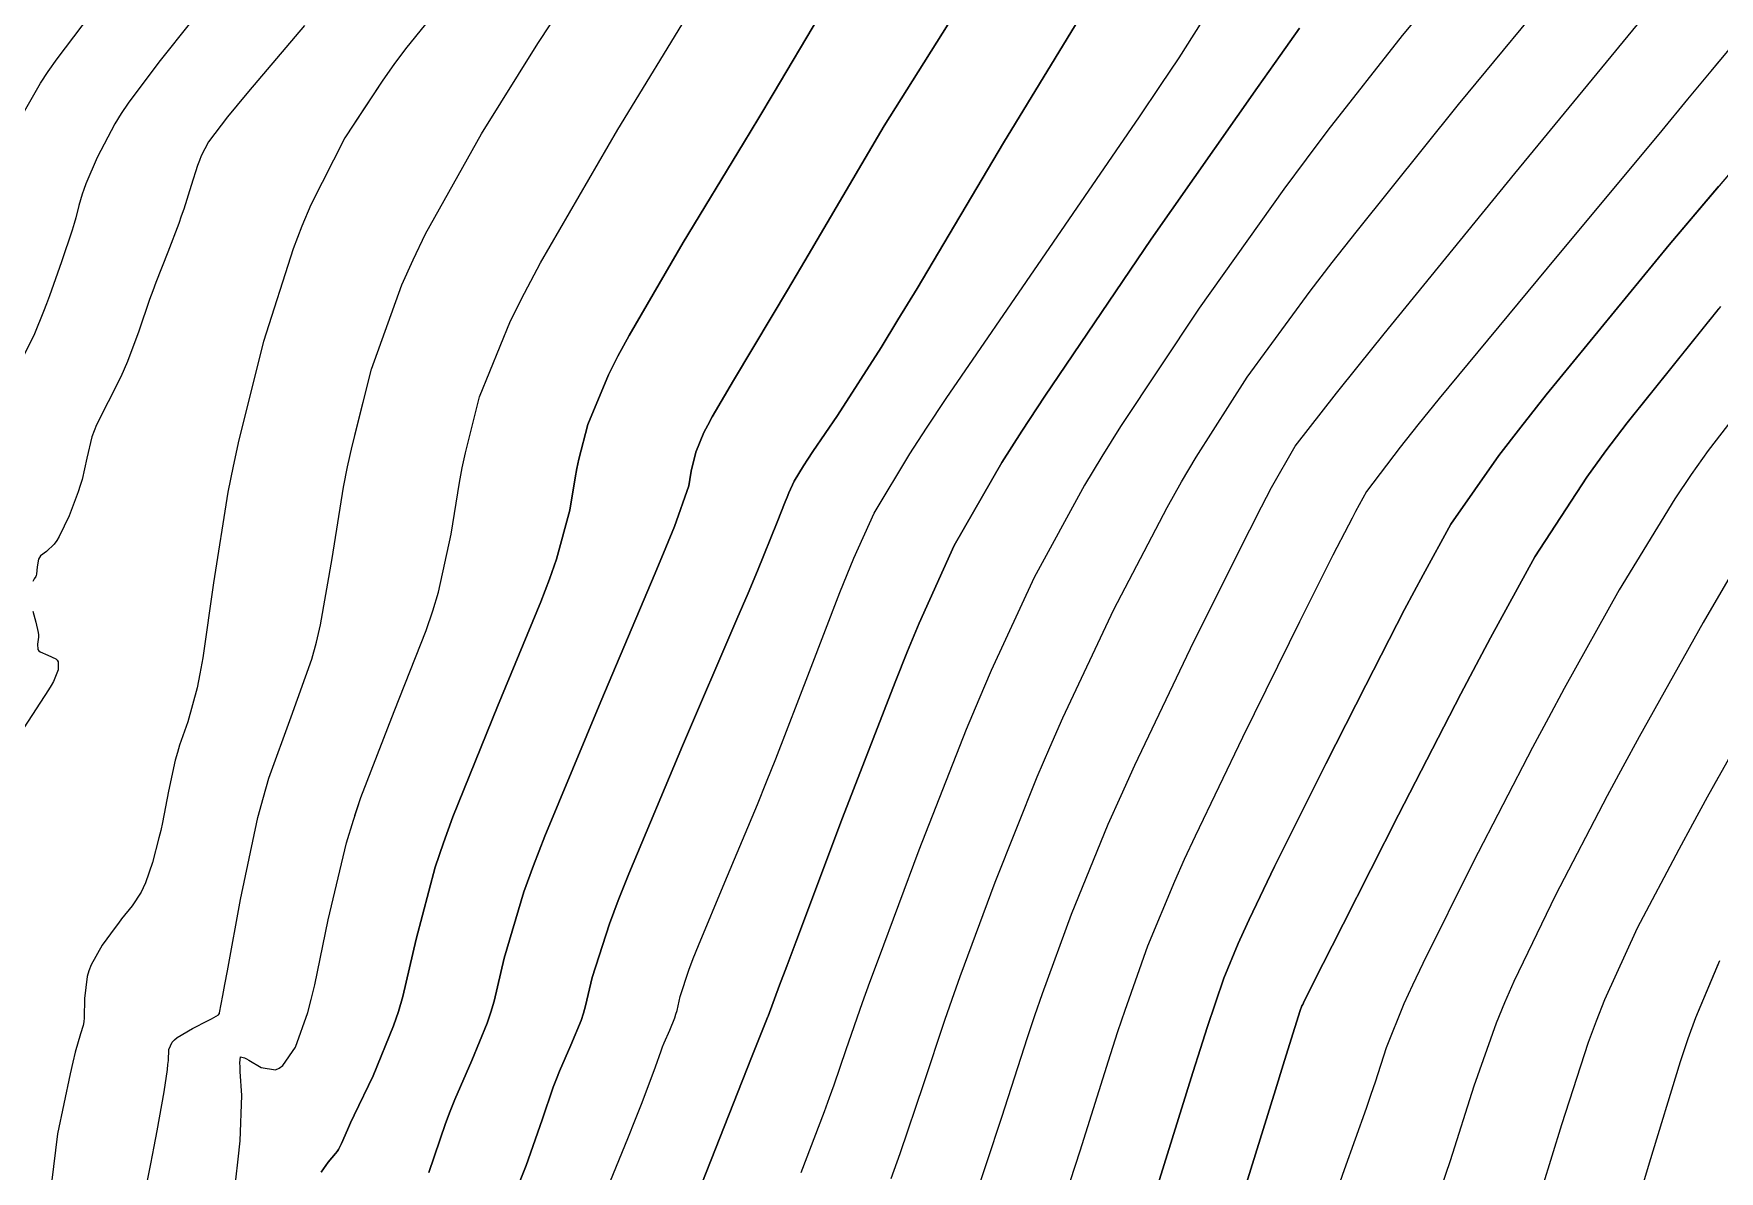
# Model space of a CAD drawing. Header units: metres. Extents: x 837117 to 838477, y 1189012 to 1191015.
# Drawn here: x 837813.1 to 837875, y 1189534.3 to 1189576 of the extents above; entities that cross this region are included whole.
import ezdxf

# ---------------------------------------------------------------- set-up
doc = ezdxf.new("R2010")
doc.units = ezdxf.units.M
doc.header["$LTSCALE"] = 0.3
doc.layers.add('COTAS 10', color=1, linetype='Continuous')
doc.layers.add('COTAS INT', color=252, linetype='Continuous')

msp = doc.modelspace()

# ---------------------------------------------------------------- linework, layer by layer
at = {"layer": 'COTAS 10'}
for points, elevation in [([(837866.218, 1189579.409), (837863.32, 1189575.937), (837860.597, 1189572.467), (837859.8, 1189571.405), (837858.985, 1189570.299), (837855.882, 1189565.937), (837852.991, 1189561.593), (837852.309, 1189560.499), (837851.677, 1189559.451), (837849.824, 1189556.059), (837848.251, 1189552.648), (837847.797, 1189551.588), (837847.336, 1189550.479), (837845.601, 1189546.059), (837844.104, 1189542.048), (837843.793, 1189541.197), (837843.525, 1189540.459), (837842.929, 1189538.731), (837842.489, 1189537.433), (837842.319, 1189536.967), (837842.129, 1189536.454), (837841.269, 1189534.215)], 1780), ([(837866.218, 1189579.409), (837863.32, 1189575.937), (837860.597, 1189572.467), (837859.8, 1189571.405), (837858.985, 1189570.299), (837855.882, 1189565.937), (837852.991, 1189561.593), (837852.309, 1189560.499), (837851.677, 1189559.451), (837849.824, 1189556.059), (837848.251, 1189552.648), (837847.797, 1189551.588), (837847.336, 1189550.479), (837845.601, 1189546.059), (837844.104, 1189542.048), (837843.793, 1189541.197), (837843.525, 1189540.459), (837842.929, 1189538.731), (837842.489, 1189537.433), (837842.319, 1189536.967), (837842.129, 1189536.454), (837841.269, 1189534.215)], 1780), ([(837841.955, 1189576.667), (837840.258, 1189573.802), (837839.73, 1189572.919), (837839.176, 1189571.997), (837836.964, 1189568.342), (837834.98, 1189564.941), (837834.57, 1189564.179), (837834.22, 1189563.496), (837833.461, 1189561.675), (837833.138, 1189560.395), (837833.064, 1189560.052), (837832.997, 1189559.714), (837832.809, 1189558.534), (837832.314, 1189556.729), (837832.053, 1189555.998), (837831.738, 1189555.166), (837830.152, 1189551.324), (837828.517, 1189547.279), (837828.17, 1189546.319), (837827.87, 1189545.429), (837827.17, 1189542.791), (837826.685, 1189540.692), (837826.52, 1189540.142), (837826.341, 1189539.605), (837825.587, 1189537.777), (837824.898, 1189536.337), (837824.761, 1189536.046), (837824.647, 1189535.8), (837824.431, 1189535.297), (837824.317, 1189535.07), (837824.268, 1189534.998), (837824.211, 1189534.922), (837823.942, 1189534.614), (837823.692, 1189534.248)], 1770), ([(837823.692, 1189534.248), (837823.942, 1189534.614), (837824.211, 1189534.922), (837824.268, 1189534.998), (837824.317, 1189535.07), (837824.431, 1189535.297), (837824.647, 1189535.8), (837824.761, 1189536.046), (837824.898, 1189536.337), (837825.587, 1189537.777), (837826.341, 1189539.605), (837826.52, 1189540.142), (837826.685, 1189540.692), (837827.17, 1189542.791), (837827.87, 1189545.429), (837828.17, 1189546.319), (837828.517, 1189547.279), (837830.152, 1189551.324), (837831.738, 1189555.166), (837832.053, 1189555.998), (837832.314, 1189556.729), (837832.809, 1189558.534), (837832.997, 1189559.714), (837833.064, 1189560.052), (837833.138, 1189560.395), (837833.461, 1189561.675), (837834.22, 1189563.496), (837834.57, 1189564.179), (837834.98, 1189564.941), (837836.964, 1189568.342), (837839.176, 1189571.997), (837839.73, 1189572.919), (837840.258, 1189573.802), (837841.955, 1189576.667)], 1770), ([(837818.944, 1189576.475), (837817.73, 1189574.966), (837816.615, 1189573.462), (837816.359, 1189573.076), (837816.126, 1189572.704), (837815.473, 1189571.47), (837815.063, 1189570.501), (837814.983, 1189570.296), (837814.917, 1189570.119), (837814.8, 1189569.708), (837814.689, 1189569.25), (837814.626, 1189569.043), (837814.551, 1189568.802), (837814.164, 1189567.643), (837813.722, 1189566.394), (837813.612, 1189566.096), (837813.507, 1189565.819), (837813.17, 1189564.992), (837812.814, 1189564.246)], 1760), ([(837875, 1189566), (837871.573, 1189561.732), (837870.797, 1189560.703), (837870.096, 1189559.739), (837868.189, 1189556.811), (837866.56, 1189553.84), (837866.034, 1189552.85), (837865.475, 1189551.787), (837863.189, 1189547.346), (837861.154, 1189543.338), (837860.753, 1189542.549), (837860.424, 1189541.899), (837859.824, 1189540.711), (837859.702, 1189540.459), (837859.675, 1189540.398), (837859.65, 1189540.343), (837859.581, 1189540.176), (837859.187, 1189538.921), (837858.957, 1189538.179), (837858.675, 1189537.265), (837857.218, 1189532.539)], 1790), ([(837857.218, 1189532.539), (837858.675, 1189537.265), (837858.957, 1189538.179), (837859.187, 1189538.921), (837859.581, 1189540.176), (837859.65, 1189540.343), (837859.675, 1189540.398), (837859.702, 1189540.459), (837859.824, 1189540.711), (837860.424, 1189541.899), (837860.753, 1189542.549), (837861.154, 1189543.338), (837863.189, 1189547.346), (837865.475, 1189551.787), (837866.034, 1189552.85), (837866.56, 1189553.84), (837868.189, 1189556.811), (837870.096, 1189559.739), (837870.797, 1189560.703), (837871.573, 1189561.732), (837874.923, 1189565.905)], 1790)]:
    msp.add_lwpolyline(points, dxfattribs=dict(at, elevation=elevation))
at = {"layer": 'COTAS INT'}
for points, elevation in [([(837844.581, 1189534.008), (837844.917, 1189534.93), (837845.787, 1189537.492), (837846.555, 1189539.82), (837846.825, 1189540.594), (837847.121, 1189541.423), (837848.397, 1189544.882), (837849.941, 1189548.742), (837850.406, 1189549.824), (837850.887, 1189550.911), (837852.756, 1189554.882), (837854.706, 1189558.628), (837855.237, 1189559.572), (837855.764, 1189560.476), (837857.638, 1189563.405), (837859.952, 1189566.561), (837860.757, 1189567.608), (837861.632, 1189568.729), (837865.388, 1189573.405), (837869.339, 1189578.189)], 1782), ([(837844.581, 1189534.008), (837844.917, 1189534.93), (837845.787, 1189537.492), (837846.555, 1189539.82), (837846.825, 1189540.594), (837847.121, 1189541.423), (837848.397, 1189544.882), (837849.941, 1189548.742), (837850.406, 1189549.824), (837850.887, 1189550.911), (837852.756, 1189554.882), (837854.706, 1189558.628), (837855.237, 1189559.572), (837855.764, 1189560.476), (837857.638, 1189563.405), (837859.952, 1189566.561), (837860.757, 1189567.608), (837861.632, 1189568.729), (837865.388, 1189573.405), (837869.339, 1189578.189)], 1782), ([(837828.406, 1189577.467), (837826.778, 1189575.451), (837826.355, 1189574.881), (837825.944, 1189574.306), (837824.558, 1189572.188), (837823.304, 1189569.734), (837822.976, 1189568.948), (837822.656, 1189568.115), (837821.571, 1189564.721), (837820.662, 1189561.114), (837820.454, 1189560.147), (837820.264, 1189559.194), (837819.736, 1189555.867), (837819.345, 1189553.115), (837819.242, 1189552.525), (837819.141, 1189552.009), (837818.799, 1189550.764), (837818.491, 1189549.912), (837818.414, 1189549.643), (837818.339, 1189549.361), (837818.094, 1189548.223), (837817.867, 1189547.072), (837817.803, 1189546.781), (837817.739, 1189546.503), (837817.504, 1189545.598), (837817.244, 1189544.853), (837817.164, 1189544.674), (837817.081, 1189544.508), (837816.752, 1189544.008), (837816.371, 1189543.532), (837816.254, 1189543.381), (837816.133, 1189543.221), (837815.657, 1189542.572), (837815.251, 1189541.842), (837815.173, 1189541.632), (837815.111, 1189541.417), (837815.014, 1189540.61), (837814.992, 1189539.904), (837814.978, 1189539.754), (837814.959, 1189539.623), (837814.864, 1189539.313), (837814.662, 1189538.64), (837814.577, 1189538.281), (837814.479, 1189537.846), (837814.02, 1189535.652), (837813.642, 1189532.557)], 1764), ([(837828.406, 1189577.467), (837826.778, 1189575.451), (837826.355, 1189574.881), (837825.944, 1189574.306), (837824.923, 1189572.746)], 1764), ([(837847.503, 1189577.686), (837844.325, 1189572.626), (837841.417, 1189567.681), (837840.782, 1189566.604), (837840.22, 1189565.655), (837838.804, 1189563.286), (837838.022, 1189561.947), (837837.861, 1189561.646), (837837.723, 1189561.377), (837837.424, 1189560.66), (837837.297, 1189560.156), (837837.268, 1189560.021), (837837.241, 1189559.887), (837837.167, 1189559.422), (837836.637, 1189557.934), (837836.323, 1189557.156), (837835.937, 1189556.218), (837833.937, 1189551.511), (837831.889, 1189546.572), (837831.473, 1189545.488), (837831.122, 1189544.529), (837830.398, 1189542.089), (837830.035, 1189540.518), (837829.911, 1189540.106), (837829.778, 1189539.704), (837829.213, 1189538.336), (837828.588, 1189536.913), (837828.416, 1189536.477), (837828.245, 1189536.022), (837827.635, 1189534.227)], 1772), ([(837827.635, 1189534.227), (837828.245, 1189536.022), (837828.416, 1189536.477), (837828.588, 1189536.913), (837829.213, 1189538.336), (837829.778, 1189539.704), (837829.911, 1189540.106), (837830.035, 1189540.518), (837830.398, 1189542.089), (837831.122, 1189544.529), (837831.473, 1189545.488), (837831.889, 1189546.572), (837833.937, 1189551.511), (837835.937, 1189556.218), (837836.323, 1189557.156), (837836.637, 1189557.934), (837837.167, 1189559.422), (837837.241, 1189559.887), (837837.268, 1189560.021), (837837.297, 1189560.156), (837837.424, 1189560.66), (837837.723, 1189561.377), (837837.861, 1189561.646), (837838.022, 1189561.947), (837838.804, 1189563.286), (837840.22, 1189565.655), (837840.782, 1189566.604), (837841.417, 1189567.681), (837844.325, 1189572.626), (837847.503, 1189577.686)], 1772), ([(837851.918, 1189577.283), (837848.7, 1189572.006), (837845.534, 1189566.663), (837844.836, 1189565.509), (837844.215, 1189564.495), (837842.62, 1189562.006), (837841.713, 1189560.679), (837841.526, 1189560.398), (837841.367, 1189560.155), (837841.026, 1189559.588), (837840.835, 1189559.161), (837840.771, 1189559.006), (837840.702, 1189558.835), (837840.412, 1189558.083), (837839.683, 1189556.304), (837839.338, 1189555.486), (837838.93, 1189554.526), (837836.939, 1189549.881), (837834.973, 1189545.192), (837834.58, 1189544.203), (837834.254, 1189543.35), (837833.625, 1189541.387), (837833.384, 1189540.344), (837833.302, 1189540.07), (837833.214, 1189539.804), (837832.839, 1189538.895), (837832.424, 1189537.951), (837832.31, 1189537.661), (837832.196, 1189537.359), (837831.791, 1189536.167), (837831.197, 1189534.486), (837830.964, 1189533.875)], 1774), ([(837830.964, 1189533.875), (837831.197, 1189534.486), (837831.791, 1189536.167), (837832.196, 1189537.359), (837832.31, 1189537.661), (837832.424, 1189537.951), (837832.839, 1189538.895), (837833.214, 1189539.804), (837833.302, 1189540.07), (837833.384, 1189540.344), (837833.625, 1189541.387), (837834.254, 1189543.35), (837834.58, 1189544.203), (837834.973, 1189545.192), (837836.939, 1189549.881), (837838.93, 1189554.526), (837839.338, 1189555.486), (837839.683, 1189556.304), (837840.412, 1189558.083), (837840.702, 1189558.835), (837840.771, 1189559.006), (837840.835, 1189559.161), (837841.026, 1189559.588), (837841.367, 1189560.155), (837841.526, 1189560.398), (837841.713, 1189560.679), (837842.62, 1189562.006), (837844.215, 1189564.495), (837844.836, 1189565.509), (837845.534, 1189566.663), (837848.7, 1189572.006), (837851.918, 1189577.283)], 1774), ([(837833.528, 1189532.036), (837834.931, 1189535.478), (837835.216, 1189536.189), (837835.456, 1189536.795), (837835.947, 1189538.108), (837836.148, 1189538.696), (837836.204, 1189538.845), (837836.26, 1189538.988), (837836.465, 1189539.455), (837836.65, 1189539.903), (837836.694, 1189540.035), (837836.734, 1189540.17), (837836.853, 1189540.684), (837837.163, 1189541.654), (837837.324, 1189542.075), (837837.518, 1189542.563), (837838.489, 1189544.878), (837839.684, 1189547.735), (837840.019, 1189548.564), (837840.356, 1189549.411), (837841.588, 1189552.605), (837842.708, 1189555.506), (837842.975, 1189556.166), (837843.223, 1189556.765), (837843.959, 1189558.412), (837845.274, 1189560.598), (837845.887, 1189561.537), (837846.607, 1189562.62), (837850.107, 1189567.736), (837853.69, 1189572.956), (837854.463, 1189574.105), (837855.141, 1189575.124), (837856.8, 1189577.736)], 1776), ([(837833.528, 1189532.036), (837834.931, 1189535.478), (837835.216, 1189536.189), (837835.456, 1189536.795), (837835.947, 1189538.108), (837836.148, 1189538.696), (837836.204, 1189538.845), (837836.26, 1189538.988), (837836.465, 1189539.455), (837836.65, 1189539.903), (837836.694, 1189540.035), (837836.734, 1189540.17), (837836.853, 1189540.684), (837837.163, 1189541.654), (837837.324, 1189542.075), (837837.518, 1189542.563), (837838.489, 1189544.878), (837839.684, 1189547.735), (837840.019, 1189548.564), (837840.356, 1189549.411), (837841.588, 1189552.605), (837842.708, 1189555.506), (837842.975, 1189556.166), (837843.223, 1189556.765), (837843.959, 1189558.412), (837845.274, 1189560.598), (837845.887, 1189561.537), (837846.607, 1189562.62), (837850.107, 1189567.736), (837853.69, 1189572.956), (837854.463, 1189574.105), (837855.141, 1189575.124), (837856.8, 1189577.736)], 1776), ([(837876.925, 1189577.401), (837874.643, 1189574.629), (837873.791, 1189573.602), (837872.845, 1189572.461), (837868.635, 1189567.401), (837864.682, 1189562.619), (837863.897, 1189561.654), (837863.247, 1189560.844), (837862.02, 1189559.213), (837861.618, 1189558.48), (837861.489, 1189558.236), (837861.351, 1189557.974), (837860.787, 1189556.878), (837859.903, 1189555.115), (837859.564, 1189554.433), (837859.184, 1189553.666), (837857.471, 1189550.194), (837855.731, 1189546.572), (837855.335, 1189545.71), (837854.976, 1189544.91), (837853.989, 1189542.529), (837853.154, 1189540.172), (837852.891, 1189539.386), (837852.615, 1189538.543), (837851.503, 1189535.015), (837850.236, 1189531.107)], 1786), ([(837812.705, 1189572.996), (837813.391, 1189574.198), (837813.677, 1189574.623), (837814.005, 1189575.088), (837815.538, 1189577.1)], 1758), ([(837820.558, 1189533.966), (837820.646, 1189534.723), (837820.712, 1189535.39), (837820.773, 1189537.059), (837820.718, 1189537.94), (837820.711, 1189538.11), (837820.708, 1189538.248), (837820.73, 1189538.479), (837820.873, 1189538.433), (837820.947, 1189538.396), (837821.036, 1189538.348), (837821.482, 1189538.086), (837822.006, 1189537.999), (837822.144, 1189538.061), (837822.279, 1189538.161), (837822.741, 1189538.832), (837823.194, 1189540.103), (837823.324, 1189540.581), (837823.455, 1189541.114), (837823.943, 1189543.493), (837824.618, 1189546.329), (837824.867, 1189547.15), (837825.144, 1189547.987), (837826.368, 1189551.137), (837827.539, 1189554.114), (837827.783, 1189554.84), (837827.991, 1189555.525), (837828.451, 1189557.645), (837828.753, 1189559.541), (837828.861, 1189560.084), (837828.98, 1189560.635), (837829.497, 1189562.69), (837830.633, 1189565.474), (837831.141, 1189566.485), (837831.732, 1189567.599), (837834.57, 1189572.487), (837837.319, 1189576.993)], 1768), ([(837824.923, 1189547.321), (837825.144, 1189547.987), (837826.368, 1189551.137), (837827.539, 1189554.114), (837827.783, 1189554.84), (837827.991, 1189555.525), (837828.451, 1189557.645), (837828.753, 1189559.541), (837828.861, 1189560.084), (837828.98, 1189560.635), (837829.497, 1189562.69), (837830.633, 1189565.474), (837831.141, 1189566.485), (837831.732, 1189567.599), (837834.57, 1189572.487), (837837.319, 1189576.993)], 1768), ([(837847.544, 1189532.936), (837848.645, 1189536.254), (837849.585, 1189539.181), (837849.858, 1189539.99), (837850.137, 1189540.797), (837851.193, 1189543.706), (837852.547, 1189547.005), (837853.014, 1189548.059), (837853.522, 1189549.173), (837855.688, 1189553.706), (837857.734, 1189557.804), (837858.165, 1189558.645), (837858.537, 1189559.358), (837859.394, 1189560.873), (837860.919, 1189562.823), (837861.713, 1189563.81), (837862.667, 1189564.991), (837867.456, 1189570.873), (837872.46, 1189576.969)], 1784), ([(837847.544, 1189532.936), (837848.645, 1189536.254), (837849.585, 1189539.181), (837849.858, 1189539.99), (837850.137, 1189540.797), (837851.193, 1189543.706), (837852.547, 1189547.005), (837853.014, 1189548.059), (837853.522, 1189549.173), (837855.688, 1189553.706), (837857.734, 1189557.804), (837858.165, 1189558.645), (837858.537, 1189559.358), (837859.394, 1189560.873), (837860.919, 1189562.823), (837861.713, 1189563.81), (837862.667, 1189564.991), (837867.456, 1189570.873), (837872.46, 1189576.969)], 1784), ([(837823.076, 1189576.303), (837821.02, 1189573.887), (837820.605, 1189573.388), (837820.256, 1189572.963), (837819.552, 1189572.039), (837819.29, 1189571.523), (837819.221, 1189571.355), (837819.153, 1189571.175), (837818.918, 1189570.436), (837818.649, 1189569.568), (837818.559, 1189569.308), (837818.462, 1189569.04), (837818.059, 1189567.998), (837817.624, 1189566.884), (837817.508, 1189566.571), (837817.394, 1189566.255), (837816.996, 1189565.097), (837816.589, 1189563.985), (837816.469, 1189563.698), (837816.345, 1189563.421), (837815.871, 1189562.5), (837815.45, 1189561.66), (837815.359, 1189561.435), (837815.28, 1189561.214), (837815.089, 1189560.44), (837814.919, 1189559.658), (837814.854, 1189559.43), (837814.78, 1189559.197), (837814.445, 1189558.319), (837814.082, 1189557.565), (837813.99, 1189557.41), (837813.902, 1189557.28), (837813.613, 1189557.007), (837813.4, 1189556.849), (837813.358, 1189556.791), (837813.325, 1189556.727), (837813.267, 1189556.447), (837813.247, 1189556.186), (837813.237, 1189556.134), (837813.226, 1189556.091), (837813.167, 1189556.011), (837813.108, 1189555.913)], 1762), ([(837816.867, 1189531.648), (837817.445, 1189534.553), (837817.568, 1189535.189), (837817.675, 1189535.753), (837817.93, 1189537.186), (837818.048, 1189538.007), (837818.069, 1189538.186), (837818.085, 1189538.344), (837818.099, 1189538.739), (837818.222, 1189539.015), (837818.306, 1189539.098), (837818.412, 1189539.184), (837818.974, 1189539.517), (837819.547, 1189539.807), (837819.66, 1189539.866), (837819.752, 1189539.916), (837819.916, 1189540.017), (837819.944, 1189540.051), (837819.954, 1189540.065), (837819.963, 1189540.083), (837820.082, 1189540.728), (837820.156, 1189541.131), (837820.247, 1189541.631), (837820.724, 1189544.244), (837821.369, 1189547.248), (837821.567, 1189547.993), (837821.773, 1189548.702), (837822.583, 1189550.951), (837823.34, 1189553.061), (837823.512, 1189553.683), (837823.668, 1189554.32), (837824.094, 1189556.756), (837824.509, 1189559.367), (837824.657, 1189560.115), (837824.821, 1189560.874), (837825.534, 1189563.706), (837826.644, 1189566.795), (837827.058, 1189567.716), (837827.518, 1189568.667), (837829.564, 1189572.337), (837831.631, 1189575.65), (837832.105, 1189576.374)], 1766), ([(837824.923, 1189561.281), (837825.534, 1189563.706), (837826.644, 1189566.795), (837827.058, 1189567.716), (837827.518, 1189568.667), (837829.564, 1189572.337), (837831.631, 1189575.65), (837832.105, 1189576.374)], 1766), ([(837859.563, 1189576.205), (837858.844, 1189575.203), (837858.018, 1189574.037), (837854.126, 1189568.468), (837850.218, 1189562.711), (837849.381, 1189561.426), (837848.649, 1189560.275), (837846.891, 1189557.235), (837845.616, 1189554.385), (837845.189, 1189553.353), (837844.73, 1189552.216), (837842.805, 1189547.235), (837841.088, 1189542.674), (837840.76, 1189541.801), (837840.495, 1189541.098), (837840.071, 1189539.969), (837840.061, 1189539.937), (837840.057, 1189539.926), (837840.052, 1189539.914), (837840.031, 1189539.859), (837839.471, 1189538.444), (837836.478, 1189530.88)], 1778), ([(837836.478, 1189530.88), (837839.471, 1189538.444), (837840.031, 1189539.859), (837840.052, 1189539.914), (837840.057, 1189539.926), (837840.061, 1189539.937), (837840.071, 1189539.969), (837840.495, 1189541.098), (837840.76, 1189541.801), (837841.088, 1189542.674), (837842.805, 1189547.235), (837844.73, 1189552.216), (837845.189, 1189553.353), (837845.616, 1189554.385), (837846.891, 1189557.235), (837848.649, 1189560.275), (837849.381, 1189561.426), (837850.218, 1189562.711), (837854.126, 1189568.468), (837858.018, 1189574.037), (837858.844, 1189575.203), (837859.563, 1189576.205)], 1778), ([(837874.923, 1189574.97), (837874.643, 1189574.629), (837873.791, 1189573.602), (837872.845, 1189572.461), (837868.635, 1189567.401), (837864.682, 1189562.619), (837863.897, 1189561.654), (837863.247, 1189560.844), (837862.02, 1189559.213), (837861.618, 1189558.48), (837861.489, 1189558.236), (837861.351, 1189557.974), (837860.787, 1189556.878), (837859.903, 1189555.115), (837859.564, 1189554.433), (837859.184, 1189553.666), (837857.471, 1189550.194), (837855.731, 1189546.572), (837855.335, 1189545.71), (837854.976, 1189544.91), (837853.989, 1189542.529), (837853.154, 1189540.172), (837852.891, 1189539.386), (837852.615, 1189538.543), (837851.503, 1189535.015), (837850.236, 1189531.107)], 1786), ([(837877.733, 1189573.719), (837873.117, 1189568.26), (837868.608, 1189562.753), (837867.672, 1189561.568), (837866.871, 1189560.531), (837865.105, 1189558.012), (837864.089, 1189556.16), (837863.761, 1189555.543), (837863.413, 1189554.881), (837861.988, 1189552.112), (837860.528, 1189549.227), (837860.159, 1189548.491), (837859.804, 1189547.783), (837858.647, 1189545.453), (837857.717, 1189543.515), (837857.505, 1189543.054), (837857.313, 1189542.626), (837856.785, 1189541.353), (837856.17, 1189539.547), (837855.924, 1189538.783), (837855.645, 1189537.904), (837854.361, 1189533.777)], 1788), ([(837854.361, 1189533.777), (837855.645, 1189537.904), (837855.924, 1189538.783), (837856.17, 1189539.547), (837856.785, 1189541.353), (837857.313, 1189542.626), (837857.505, 1189543.054), (837857.717, 1189543.515), (837858.647, 1189545.453), (837859.804, 1189547.783), (837860.159, 1189548.491), (837860.528, 1189549.227), (837861.988, 1189552.112), (837863.413, 1189554.881), (837863.761, 1189555.543), (837864.089, 1189556.16), (837865.105, 1189558.012), (837866.871, 1189560.531), (837867.672, 1189561.568), (837868.608, 1189562.753), (837873.117, 1189568.26), (837874.923, 1189570.396)], 1788), ([(837876.883, 1189563.74), (837874.538, 1189560.711), (837873.922, 1189559.837), (837873.322, 1189558.948), (837871.274, 1189555.61), (837869.266, 1189551.984), (837868.691, 1189550.914), (837868.108, 1189549.816), (837865.93, 1189545.61), (837864.082, 1189541.893), (837863.706, 1189541.103), (837863.39, 1189540.417), (837862.736, 1189538.804), (837862.336, 1189537.548), (837862.179, 1189537.087), (837862.002, 1189536.578), (837861.196, 1189534.33), (837860.243, 1189531.618)], 1792), ([(837874.923, 1189561.209), (837874.538, 1189560.711), (837873.922, 1189559.837), (837873.322, 1189558.948), (837871.274, 1189555.61), (837869.266, 1189551.984), (837868.691, 1189550.914), (837868.108, 1189549.816), (837865.93, 1189545.61), (837864.082, 1189541.893), (837863.706, 1189541.103), (837863.39, 1189540.417), (837862.736, 1189538.804), (837862.336, 1189537.548), (837862.179, 1189537.087), (837862.002, 1189536.578), (837861.196, 1189534.33), (837860.243, 1189531.618)], 1792), ([(837876.547, 1189558.157), (837874.358, 1189554.408), (837872.015, 1189550.211), (837871.417, 1189549.113), (837870.841, 1189548.042), (837868.943, 1189544.408), (837867.418, 1189541.233), (837867.076, 1189540.451), (837866.77, 1189539.712), (837865.955, 1189537.396), (837865.085, 1189534.663), (837864.744, 1189533.66)], 1794), ([(837874.923, 1189555.376), (837874.358, 1189554.408), (837872.015, 1189550.211), (837871.417, 1189549.113), (837870.841, 1189548.042), (837868.943, 1189544.408), (837867.418, 1189541.233), (837867.076, 1189540.451), (837866.77, 1189539.712), (837865.955, 1189537.396), (837865.085, 1189534.663), (837864.744, 1189533.66)], 1794), ([(837813.116, 1189554.819), (837813.219, 1189554.413), (837813.308, 1189554.044), (837813.319, 1189553.955), (837813.323, 1189553.871), (837813.286, 1189553.612), (837813.297, 1189553.415), (837813.332, 1189553.37), (837813.381, 1189553.328), (837813.67, 1189553.214), (837813.957, 1189553.077), (837814.005, 1189553.021), (837814.038, 1189552.958), (837814.044, 1189552.668), (837813.867, 1189552.243), (837813.786, 1189552.095), (837813.692, 1189551.934), (837813.234, 1189551.244), (837812.778, 1189550.54)], 1762), ([(837868.114, 1189532.544), (837869.174, 1189535.989), (837870.15, 1189539.007), (837870.446, 1189539.799), (837870.753, 1189540.572), (837871.956, 1189543.207), (837873.474, 1189546.093), (837873.98, 1189547.025), (837874.523, 1189548.014), (837876.793, 1189552.063)], 1796), ([(837868.114, 1189532.544), (837869.174, 1189535.989), (837870.15, 1189539.007), (837870.446, 1189539.799), (837870.753, 1189540.572), (837871.956, 1189543.207), (837873.474, 1189546.093), (837873.98, 1189547.025), (837874.523, 1189548.014), (837874.923, 1189548.728)], 1796), ([(837871.157, 1189530.466), (837872.393, 1189534.581), (837873.53, 1189538.302), (837873.815, 1189539.147), (837874.088, 1189539.912), (837874.969, 1189542.006)], 1798), ([(837871.157, 1189530.466), (837872.393, 1189534.581), (837873.53, 1189538.302), (837873.815, 1189539.147), (837874.088, 1189539.912), (837874.923, 1189541.898)], 1798)]:
    msp.add_lwpolyline(points, dxfattribs=dict(at, elevation=elevation))

doc.saveas('drawing.dxf')
